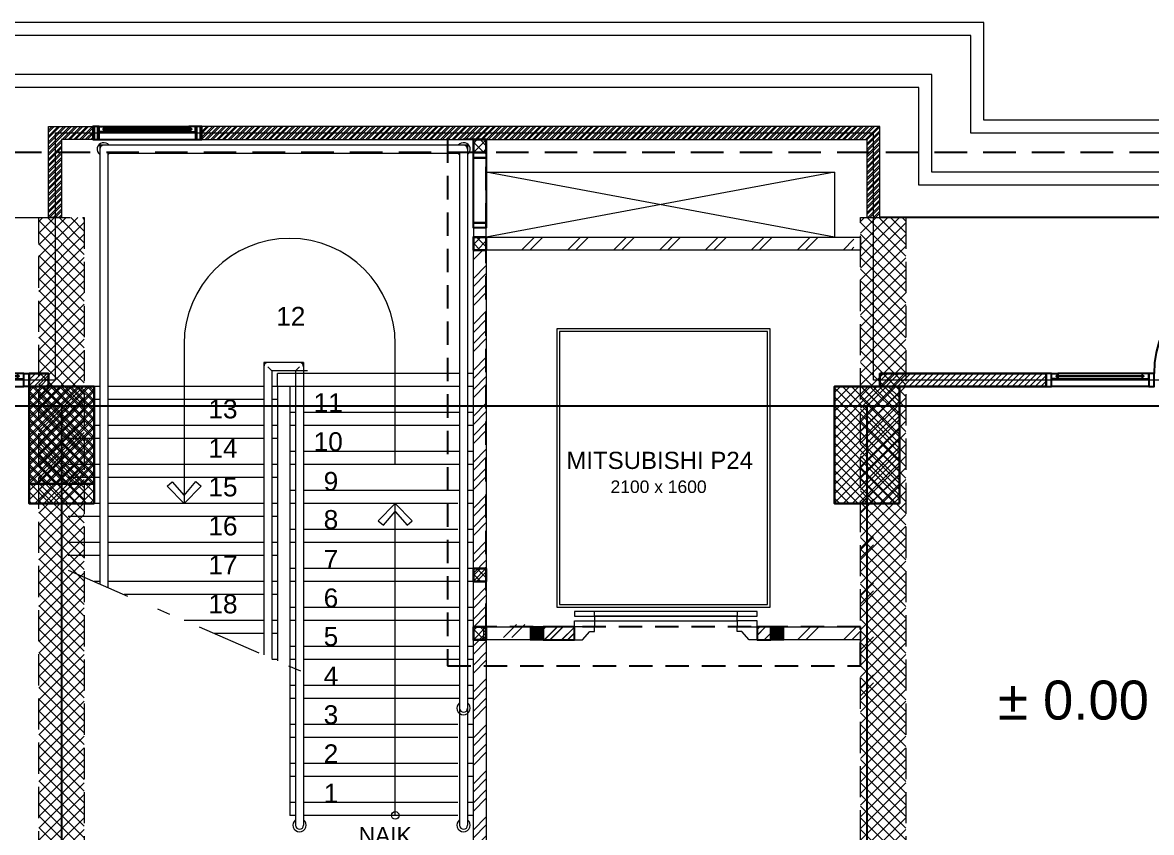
# Model space of a CAD drawing. Header units: inches. Extents: x -1 to 125, y -2 to 87.
# Drawn here: x 21.2 to 29.89, y 69.44 to 75.67 of the extents above; entities that cross this region are included whole.
import ezdxf
from ezdxf.enums import TextEntityAlignment as Align

# ---------------------------------------------------------------- set-up
doc = ezdxf.new("R2010")
doc.units = ezdxf.units.IN
doc.header["$MEASUREMENT"] = 0
for name, pattern in [('$0$HIDDEN', [0.375, 0.25, -0.125]), ('ACAD_ISO02W100', [15, 12, -3]), ('DASHDOT', [1, 0.5, -0.25, 0, -0.25])]:
    doc.linetypes.add(name, pattern=pattern)
doc.layers.get('defpoints').update_dxf_attribs({"color": 1})
for name, color, linetype, lineweight in [('ars', 11, 'Continuous', 0), ('ars @ 1', 11, 'Continuous', 0), ('ARSIR @ 1', 31, 'Continuous', 5), ('ARSIR KOLOM @ 1', 8, 'Continuous', 13), ('KOL', 1, 'Continuous', 30), ('KOLOM', 4, 'Continuous', 9), ('lan', 7, 'Continuous', 15), ('LIFT', 15, 'Continuous', 15), ('NOT', 7, 'Continuous', 20), ('SANITAIR', 15, 'Continuous', 9), ('Stair', 7, 'Continuous', 15), ('tem', 5, 'Continuous', 20)]:
    doc.layers.add(name, color=color, linetype=linetype, lineweight=lineweight)
doc.layers.add('as', color=1, linetype='Continuous', plot=False)
doc.layers.add('dinding', color=3, linetype='Continuous')
doc.layers.add('Kusen', color=30, linetype='Continuous')
doc.layers.add('POLYLINE TPAK', color=4, linetype='Continuous', lineweight=20, plot=False)
doc.styles.add('RM25', font='arial.ttf')
doc.styles.get("Standard").update_dxf_attribs({"font": 'arial.ttf'})
pattern_1 = [(225, (0.55, -51.300008), (0.022097087, -0.022097087), [])]

# ---------------------------------------------------------------- blocks, each defined once
blk = doc.blocks.new('P.80')
at = {"layer": 'Kusen'}
for points in [[(-69.8094, -74.8368), (-69.7694, -74.8368), (-69.7694, -74.0368), (-69.8094, -74.0368)], [(-70.6094, -74.9368), (-70.5694, -74.9368), (-70.5694, -74.8368), (-70.6094, -74.8368)], [(-69.7694, -74.9368), (-69.7294, -74.9368), (-69.7294, -74.8368), (-69.7694, -74.8368)]]:
    blk.add_lwpolyline(points, close=True, dxfattribs=at)
blk.add_arc((-69.7694, -74.8368), 0.8, 90, 180, dxfattribs=at)
blk = doc.blocks.new('k3')
at = {"layer": 'ars'}
h = blk.add_hatch(dxfattribs=at)
h.set_pattern_fill('_USER', color=256, scale=0.05, angle=45, double=1, pattern_type=0)
h.set_pattern_definition([(45, (0, -5.05), (-0.03535534, 0.03535534), []), (135, (0, -5.05), (-0.03535534, -0.03535534), [])])
h.paths.add_polyline_path([(-0.25, -0.45), (0.25, -0.45), (0.25, 0.45), (-0.25, 0.45)])
at = {"layer": 'KOL'}
blk.add_lwpolyline([(-0.25, -0.45), (0.25, -0.45), (0.25, 0.45), (-0.25, 0.45)], close=True, dxfattribs=at)
blk = doc.blocks.new('T. J2')
at = {"layer": 'Kusen'}
for p, q in [((-0.3692, 0.1), (0.2808, 0.1)), ((-0.4192, 0), (0.3308, 0)), ((0.2808, 0.06), (-0.3692, 0.06))]:
    blk.add_line(p, q, dxfattribs=at)
for points in [[(-0.4592, 0), (-0.4192, 0), (-0.4192, 0.1), (-0.4592, 0.1)], [(0.3308, 0), (0.3708, 0), (0.3708, 0.1), (0.3308, 0.1)]]:
    blk.add_lwpolyline(points, close=True, dxfattribs=at)
for points in [[(-0.3692, 0.0775), (-0.3692, 0.06), (-0.4192, 0.06), (-0.4192, 0.1), (-0.3692, 0.1), (-0.3692, 0.0825), (-0.3792, 0.0825), (-0.3792, 0.0775), (-0.3692, 0.0775)], [(0.2808, 0.0775), (0.2808, 0.06), (0.3308, 0.06), (0.3308, 0.1), (0.2808, 0.1), (0.2808, 0.0825), (0.2908, 0.0825), (0.2908, 0.0775), (0.2808, 0.0775)]]:
    blk.add_lwpolyline(points, dxfattribs=at)
at = {"layer": 'Kusen', "color": 141}
blk.add_lwpolyline([(-0.3792, 0.0775), (0.2908, 0.0775), (0.2908, 0.0825), (-0.3792, 0.0825)], close=True, dxfattribs=at)
blk = doc.blocks.new('BV 241')
at = {"layer": 'Kusen'}
for p, q in [((-1.115, 0.1), (-0.465, 0.1)), ((0.325, 0.1), (-0.325, 0.1)), ((1.115, 0.1), (0.465, 0.1)), ((-0.415, 0), (-1.165, 0)), ((-0.465, 0.06), (-1.115, 0.06)), ((-0.375, 0), (0.375, 0)), ((-0.325, 0.06), (0.325, 0.06)), ((0.465, 0.06), (1.115, 0.06)), ((0.415, 0), (1.165, 0))]:
    blk.add_line(p, q, dxfattribs=at)
for points in [[(-1.205, 0), (-1.165, 0), (-1.165, 0.1), (-1.205, 0.1)], [(-0.375, 0), (-0.415, 0), (-0.415, 0.1), (-0.375, 0.1)], [(0.415, 0), (0.375, 0), (0.375, 0.1), (0.415, 0.1)], [(1.205, 0), (1.165, 0), (1.165, 0.1), (1.205, 0.1)]]:
    blk.add_lwpolyline(points, close=True, dxfattribs=at)
for points in [[(-1.115, 0.0775), (-1.115, 0.06), (-1.165, 0.06), (-1.165, 0.1), (-1.115, 0.1), (-1.115, 0.0825), (-1.125, 0.0825), (-1.125, 0.0775), (-1.115, 0.0775)], [(-0.465, 0.0775), (-0.465, 0.06), (-0.415, 0.06), (-0.415, 0.1), (-0.465, 0.1), (-0.465, 0.0825), (-0.455, 0.0825), (-0.455, 0.0775), (-0.465, 0.0775)], [(-0.325, 0.0775), (-0.325, 0.06), (-0.375, 0.06), (-0.375, 0.1), (-0.325, 0.1), (-0.325, 0.0825), (-0.335, 0.0825), (-0.335, 0.0775), (-0.325, 0.0775)], [(0.325, 0.0775), (0.325, 0.06), (0.375, 0.06), (0.375, 0.1), (0.325, 0.1), (0.325, 0.0825), (0.335, 0.0825), (0.335, 0.0775), (0.325, 0.0775)], [(0.465, 0.0775), (0.465, 0.06), (0.415, 0.06), (0.415, 0.1), (0.465, 0.1), (0.465, 0.0825), (0.455, 0.0825), (0.455, 0.0775), (0.465, 0.0775)], [(1.115, 0.0775), (1.115, 0.06), (1.165, 0.06), (1.165, 0.1), (1.115, 0.1), (1.115, 0.0825), (1.125, 0.0825), (1.125, 0.0775), (1.115, 0.0775)]]:
    blk.add_lwpolyline(points, dxfattribs=at)
at = {"layer": 'Kusen', "color": 141}
for points in [[(-1.125, 0.0775), (-0.455, 0.0775), (-0.455, 0.0825), (-1.125, 0.0825)], [(0.335, 0.0775), (-0.335, 0.0775), (-0.335, 0.0825), (0.335, 0.0825)], [(1.125, 0.0775), (0.455, 0.0775), (0.455, 0.0825), (1.125, 0.0825)]]:
    blk.add_lwpolyline(points, close=True, dxfattribs=at)
blk = doc.blocks.new("k3'")
at = {"layer": 'ars'}
h = blk.add_hatch(dxfattribs=at)
h.set_pattern_fill('_USER', color=256, scale=0.05, angle=45, double=1, pattern_type=0)
h.set_pattern_definition([(45, (0, -4.975), (-0.03535534, 0.03535534), []), (135, (0, -4.975), (-0.03535534, -0.03535534), [])])
h.paths.add_polyline_path([(-0.25, -0.375), (0.25, -0.375), (0.25, 0.375), (-0.25, 0.375)])
at = {"layer": 'KOL'}
blk.add_lwpolyline([(-0.25, -0.375), (0.25, -0.375), (0.25, 0.375), (-0.25, 0.375)], close=True, dxfattribs=at)
blk = doc.blocks.new('P.SHAFT')
for points in [[(-0.05, 0.54), (-0.05, 0.58), (0.05, 0.58), (0.05, 0.54)], [(-0.05, 0.04), (-0.05, 0.54), (0.05, 0.54), (0.05, 0.04)], [(-0.05, 0), (-0.05, 0.04), (0.05, 0.04), (0.05, 0)]]:
    blk.add_lwpolyline(points, close=True)
blk = doc.blocks.new('K 10.10')
at = {"layer": 'ars'}
h = blk.add_hatch(dxfattribs=at)
h.set_pattern_fill('_USER', color=256, scale=0.05, angle=45, double=1, pattern_type=0)
h.set_pattern_definition([(45, (0, 0), (-0.035355339, 0.035355339), []), (135, (0, 0), (-0.035355339, -0.035355339), [])])
h.paths.add_polyline_path([(1560.5383, 1380.4069), (1560.6383, 1380.4069), (1560.6383, 1380.5069), (1560.5383, 1380.5069)])
at = {"layer": 'KOL'}
blk.add_lwpolyline([(1560.5383, 1380.4069), (1560.6383, 1380.4069), (1560.6383, 1380.5069), (1560.5383, 1380.5069)], close=True, dxfattribs=at)
blk = doc.blocks.new('KLOPRAK-10')
at = {"layer": 'ARSIR KOLOM @ 1'}
blk.add_hatch(color=256, dxfattribs=at).paths.add_polyline_path([(390.0148, -20.5752), (390.1148, -20.5752), (390.1148, -20.4752), (390.0148, -20.4752)])
at = {"layer": 'as'}
blk.add_line((390.1148, -20.4752), (390.0148, -20.5752), dxfattribs=at)
blk.add_lwpolyline([(390.0148, -20.4752), (390.1148, -20.5752)], dxfattribs=at)
at = {"layer": 'KOLOM'}
blk.add_lwpolyline([(390.0148, -20.5752), (390.1148, -20.5752), (390.1148, -20.4752), (390.0148, -20.4752)], close=True, dxfattribs=at)
blk = doc.blocks.new('T.DAR')
at = {"layer": 'ars'}
h = blk.add_hatch(dxfattribs=at)
h.set_pattern_fill('ANSI31', color=256, scale=0.25, style=0)
h.set_pattern_definition(pattern_1)
h.paths.add_polyline_path([(0.2, 7), (0.3, 7), (0.3, 7.6), (0.55, 7.6), (0.55, 7.7), (0.2, 7.7)])
h = blk.add_hatch(dxfattribs=at)
h.set_pattern_fill('ANSI31', color=256, scale=0.25, style=0)
h.set_pattern_definition(pattern_1)
edge = h.paths.add_edge_path()
edge.add_line((0.2, 7), (0.2, 7.7))
edge.add_line((0.2, 7.7), (0.55, 7.7))
edge.add_line((0.55, 7.7), (0.55, 7.6))
edge.add_line((0.55, 7.6), (0.3, 7.6))
edge.add_line((0.3, 7.6), (0.3, 7))
edge.add_line((0.3, 7), (0.2, 7))
h = blk.add_hatch(dxfattribs=at)
h.set_pattern_fill('ANSI31', color=256, scale=0.25, style=0)
h.set_pattern_definition([(225, (6.599998, -51.300008), (0.022097087, -0.022097087), [])])
h.paths.add_polyline_path([(6.5, 7), (6.6, 7), (6.6, 7.7), (1.38, 7.7), (1.38, 7.6), (6.5, 7.6)])
h = blk.add_hatch(dxfattribs=at)
h.set_pattern_fill('ANSI37', color=256, scale=0.02, style=0)
h.set_pattern_definition([(45, (268.691906, -190.19392), (-0.044901281, 0.044901281), []), (135, (268.691906, -190.19392), (-0.044901281, -0.044901281), [])])
h.paths.add_polyline_path([(0.475, 0), (0.125, 0), (0.125, 7), (0.4753, 7)])
h = blk.add_hatch(dxfattribs=at)
h.set_pattern_fill('ANSI37', color=256, scale=0.02, style=0)
h.set_pattern_definition([(45, (6.5, -8e-06), (-0.0449013, 0.0449013), []), (135, (6.5, -8e-06), (-0.0449013, -0.0449013), [])])
h.paths.add_polyline_path([(6.45, 2.2), (6.8, 2.2), (6.8, 7), (6.45, 7)])
h = blk.add_hatch(dxfattribs=at)
h.set_pattern_fill('TEMBOK', color=256, scale=0.25)
h.set_pattern_definition([(45, (6.5, -51.72), (-0.1767767, 0.1767767), []), (45, (6.5625, -51.72), (-0.1767767, 0.1767767), [])])
h.paths.add_polyline_path([(6.55, 3.17), (6.45, 3.17), (6.45, 4.95), (6.55, 4.95)])
h = blk.add_hatch(dxfattribs=at)
h.set_pattern_fill('TEMBOK', color=256, scale=0.25)
h.set_pattern_definition([(45, (0.71143, -49.94), (-0.1767767, 0.1767767), []), (45, (0.77393, -49.94), (-0.1767767, 0.1767767), [])])
h.paths.add_polyline_path([(5.8614, 3.75), (6.45, 3.75), (6.45, 3.85), (5.8614, 3.85)])
at = {"layer": 'ars @ 1'}
h = blk.add_hatch(dxfattribs=at)
h.set_pattern_fill('TEMBOK', color=256, scale=0.25)
h.set_pattern_definition([(45, (33.3, 5.805), (-0.1767767, 0.1767767), []), (45, (33.3625, 5.805), (-0.1767767, 0.1767767), [])])
h.paths.add_polyline_path([(6.4, 6.85), (6.4, 6.75), (3.6622, 6.75), (3.6622, 6.85)])
h = blk.add_hatch(dxfattribs=at)
h.set_pattern_fill('TEMBOK', color=256, scale=0.25)
h.set_pattern_definition([(45, (1583.11878, -452.5532), (-0.176776695, 0.176776695), []), (45, (1583.18128, -452.5532), (-0.176776695, 0.176776695), [])])
h.paths.add_polyline_path([(3.57, 1.2), (3.47, 1.2), (3.47, 6.75), (3.57, 6.75)])
at = {"layer": 'ARSIR @ 1'}
h = blk.add_hatch(dxfattribs=at)
h.set_pattern_fill('ANSI32', color=256, scale=0.01, style=0, double=1)
h.set_pattern_definition([(45, (0.79921, 3.74999), (0.067352, -0.067352), []), (45, (0.79921, 3.79489), (0.067352, -0.067352), [])])
h.paths.add_polyline_path([(4.0064, 3.85), (4.0064, 3.75), (4.249, 3.75), (4.249, 3.85)])
h = blk.add_hatch(dxfattribs=at)
h.set_pattern_fill('ANSI32', color=256, scale=0.01, style=0, double=1)
h.set_pattern_definition([(45, (2.49209, 3.74999), (0.067352, -0.067352), []), (45, (2.49209, 3.79489), (0.067352, -0.067352), [])])
h.paths.add_polyline_path([(5.6547, 3.85), (5.6547, 3.75), (5.7614, 3.75), (5.7614, 3.85)])
at = {"layer": 'defpoints', "color": 3, "linetype": 'ACAD_ISO02W100', "ltscale": 0.015}
blk.add_lwpolyline([(6.45, 3.55), (6.45, 3.85), (3.57, 3.85), (3.57, 7.6), (3.57, 7.6), (3.27, 7.6), (3.27, 3.55), (6.45, 3.55)], dxfattribs=at)
at = {"layer": 'dinding'}
for points in [[(4.0064, 3.85), (4.0064, 3.75), (4.249, 3.75), (4.249, 3.85)], [(5.6547, 3.85), (5.6547, 3.75), (5.7614, 3.75), (5.7614, 3.85)]]:
    blk.add_lwpolyline(points, close=True, dxfattribs=at)
at = {"layer": 'KOLOM', "linetype": 'ACAD_ISO02W100', "ltscale": 0.02}
for points in [[(0.475, 0), (0.125, 0), (0.1251, 7), (0.4751, 7)], [(6.8, 2.2), (6.45, 2.2), (6.45, 7), (6.8, 7)]]:
    blk.add_lwpolyline(points, close=True, dxfattribs=at)
at = {"layer": 'lan', "linetype": 'Continuous'}
for p, q in [((3.57, 7.35), (6.25, 7.35)), ((6.25, 7.35), (6.25, 6.85))]:
    blk.add_line(p, q, dxfattribs=at)
for points in [[(6.25, 7.35), (3.57, 6.85)], [(6.25, 6.85), (3.57, 7.35)]]:
    blk.add_lwpolyline(points, dxfattribs=at)
at = {"layer": 'LIFT'}
for points in [[(4.1139, 4.0029), (5.7539, 4.0029), (5.7539, 6.1429), (4.1139, 6.1429)], [(4.1339, 4.0229), (5.7339, 4.0229), (5.7339, 6.1229), (4.1339, 6.1229)], [(4.249, 3.9323), (5.6547, 3.9323), (5.6547, 3.9676), (4.249, 3.9676)], [(4.249, 3.9323), (4.4018, 3.9323), (4.4018, 3.9676), (4.249, 3.9676)], [(4.4018, 3.897), (5.5018, 3.897), (5.5018, 3.9323), (4.4018, 3.9323)], [(5.5018, 3.9323), (5.6547, 3.9323), (5.6547, 3.9676), (5.5018, 3.9676)], [(4.4018, 3.85), (4.249, 3.85), (4.249, 3.897), (4.4018, 3.897)], [(5.5018, 3.85), (5.6547, 3.85), (5.6547, 3.897), (5.5018, 3.897)]]:
    blk.add_lwpolyline(points, close=True, dxfattribs=at)
for points in [[(4.249, 3.85), (4.249, 3.75), (4.3092, 3.75), (4.3666, 3.8147), (4.4018, 3.8147), (4.4018, 3.85), (4.249, 3.85)], [(5.6547, 3.85), (5.6547, 3.75), (5.5945, 3.75), (5.5371, 3.8147), (5.5018, 3.8147), (5.5018, 3.85), (5.6547, 3.85)]]:
    blk.add_lwpolyline(points, dxfattribs=at)
at = {"layer": 'tem'}
blk.add_lwpolyline([(0.2, 7), (0.2, 7.7), (0.55, 7.7), (0.55, 7.6), (0.3, 7.6), (0.3, 7), (0.2, 7)], dxfattribs=at)
blk.add_lwpolyline([(0.2, 7), (0.2, 7.7), (0.55, 7.7), (0.55, 7.6), (0.3, 7.6), (0.3, 7), (0.2, 7)], dxfattribs=at)
for points in [[(1.38, 7.7), (1.38, 7.6), (6.5, 7.6), (6.5, 7), (6.6, 7), (6.6, 7.7)], [(3.57, 6.92), (3.47, 6.92), (3.47, 6.85), (3.57, 6.85)], [(6.45, 6.85), (6.45, 6.75), (3.57, 6.75), (3.57, 6.85)], [(3.57, 1.2), (3.47, 1.2), (3.47, 6.75), (3.57, 6.75)], [(3.57, 3.75), (3.57, 3.85), (3.9064, 3.85), (3.9064, 3.75)], [(5.8614, 3.75), (5.8614, 3.85), (6.45, 3.85), (6.45, 3.75)]]:
    blk.add_lwpolyline(points, close=True, dxfattribs=at)
at = {"color": 2}
for p in [(-386.1084, 24.3252), (-384.2534, 24.3252)]:
    blk.add_blockref('KLOPRAK-10', p, dxfattribs=at)
at = {"layer": 'KOL', "xscale": -1, "rotation": 180}
blk.add_blockref("k3'", (0.3, 5.325), dxfattribs=at)
blk.add_blockref("k3'", (0.3, 5.325), dxfattribs=at)
at = {"layer": 'KOLOM', "extrusion": (0, 0, -1), "xscale": -1, "zscale": -1, "rotation": 180}
for p in [(-1564.1083, 1388.0069), (-1564.1083, 1387.2569), (-1564.1083, 1384.2569)]:
    blk.add_blockref('K 10.10', p, dxfattribs=at)
at = {"layer": 'Kusen'}
blk.add_blockref('T. J2', (0.9992, 7.6), dxfattribs=at)
blk.add_blockref('T. J2', (0.9992, 7.6), dxfattribs=at)
at = {"layer": 'Kusen', "color": 2, "rotation": 179.9999772094499}
blk.add_blockref('P.SHAFT', (3.52, 7.5), dxfattribs=at)
blk = doc.blocks.new('A-DAS')
at = {"layer": 'ars'}
h = blk.add_hatch(dxfattribs=at)
h.set_pattern_fill('ANSI31', color=256, scale=0.25, style=0)
h.set_pattern_definition([(225, (-31.35, 1.8), (0.022097087, -0.022097087), [])])
edge = h.paths.add_edge_path()
edge.add_line((-31.6999, 60.1), (-31.7, 60.8))
edge.add_line((-31.7, 60.8), (-31.35, 60.8))
edge.add_line((-31.35, 60.8), (-31.35, 60.7))
edge.add_line((-31.35, 60.7), (-31.6, 60.7))
edge.add_line((-31.6, 60.7), (-31.5999, 60.1))
edge.add_line((-31.5999, 60.1), (-31.6999, 60.1))
h = blk.add_hatch(dxfattribs=at)
h.set_pattern_fill('ANSI31', color=256, scale=0.25, style=0)
h.set_pattern_definition([(225, (-25.300002, 1.8), (0.022097087, -0.022097087), [])])
h.paths.add_polyline_path([(-25.4, 60.1), (-25.3, 60.1), (-25.3, 60.8), (-30.52, 60.8), (-30.52, 60.7), (-25.4, 60.7)])
h = blk.add_hatch(dxfattribs=at)
h.set_pattern_fill('ANSI31', color=256, scale=0.01, style=0)
h.set_pattern_definition([(45, (-47.15, 58.8), (-0.02245064, 0.02245064), [])])
h.paths.add_polyline_path([(-31.85, 58.8), (-31.7, 58.8), (-31.7, 58.9), (-31.85, 58.9)])
h = blk.add_hatch(dxfattribs=at)
h.set_pattern_fill('ANSI31', color=256, scale=0.25, angle=180, style=0)
h.set_pattern_definition([(225, (-513.018732, 385.874583), (0.0220970869, -0.0220970869), [])])
h.paths.add_polyline_path([(-24.02, 58.8), (-24.02, 58.9), (-25.3, 58.9), (-25.3, 58.8)])
at = {"layer": 'ars @ 1'}
h = blk.add_hatch(dxfattribs=at)
h.set_pattern_fill('TEMBOK', color=256, scale=0.25)
h.set_pattern_definition([(45, (1551.21878, -399.4532), (-0.176776695, 0.176776695), []), (45, (1551.28128, -399.4532), (-0.176776695, 0.176776695), [])])
h.paths.add_polyline_path([(-28.33, 54.3), (-28.43, 54.3), (-28.43, 59.85), (-28.33, 59.85)])
h = blk.add_hatch(dxfattribs=at)
h.set_pattern_fill('TEMBOK', color=256, scale=0.25)
h.set_pattern_definition([(45, (1551.31095, -398.1132), (-0.176776695, 0.176776695), []), (45, (1551.37345, -398.1132), (-0.176776695, 0.176776695), [])])
h.paths.add_polyline_path([(-28.2378, 56.87), (-28.2378, 56.97), (-27.9936, 56.97), (-27.9936, 56.87)])
at = {"layer": 'ARSIR @ 1'}
h = blk.add_hatch(dxfattribs=at)
h.set_pattern_fill('ANSI32', color=256, scale=0.01, style=0, double=1)
h.set_pattern_definition([(45, (-31.10079, 56.85), (0.067352, -0.067352), []), (45, (-31.10079, 56.8949), (0.067352, -0.067352), [])])
h.paths.add_polyline_path([(-27.8936, 56.95), (-27.8936, 56.85), (-27.651, 56.85), (-27.651, 56.95)])
h = blk.add_hatch(dxfattribs=at)
h.set_pattern_fill('ANSI32', color=256, scale=0.01, style=0, double=1)
h.set_pattern_definition([(45, (-29.40791, 56.85), (0.067352, -0.067352), []), (45, (-29.40791, 56.8949), (0.067352, -0.067352), [])])
h.paths.add_polyline_path([(-26.2453, 56.95), (-26.2453, 56.85), (-26.1386, 56.85), (-26.1386, 56.95)])
blk.add_lwpolyline([(24.1, 60.1), (-25.3, 60.1)])
at = {"layer": 'ars'}
for p, q in [((-31.3062, 60.6562), (-31.3062, 57.2811)), ((-28.4738, 60.6562), (-31.3062, 60.6562)), ((-28.4738, 60.6563), (-28.4738, 57.5175)), ((-31.2437, 60.5937), (-31.2437, 57.254)), ((-28.5363, 60.5937), (-31.2437, 60.5937)), ((-28.5363, 60.5938), (-28.5363, 57.5445)), ((-31.3062, 60.4062), (-31.3062, 57.2811)), ((-28.4738, 60.4062), (-28.4738, 55.425)), ((-31.2437, 60.3437), (-31.2437, 57.254)), ((-28.5363, 60.3437), (-28.5363, 55.425)), ((-29.7363, 58.9837), (-30.0437, 58.9837)), ((-30.0437, 58.9837), (-30.0437, 56.7346)), ((-30.0437, 58.9525), (-30.0437, 56.7346)), ((-29.7675, 58.9837), (-30.0125, 58.9837)), ((-29.7066, 58.9212), (-29.9812, 58.9212)), ((-29.9812, 58.9212), (-29.9812, 56.7075)), ((-29.7988, 58.9212), (-29.9812, 58.9212)), ((-29.9812, 58.9212), (-29.9812, 56.7075)), ((-29.7988, 58.9212), (-29.7988, 55.425)), ((-29.7988, 58.9212), (-29.7988, 58.5324)), ((-29.7363, 58.9837), (-29.7363, 55.425)), ((-29.7363, 58.9525), (-29.7363, 58.5053)), ((-29.9375, 58.8), (-29.9375, 58.9)), ((-29.7066, 58.9), (-29.9375, 58.9)), ((-29.9375, 58.8), (-29.9375, 58.9)), ((-28.5484, 58.9), (-29.7363, 58.9)), ((-28.5363, 58.9), (-29.7363, 58.9)), ((-28.43, 58.9), (-28.4738, 58.9)), ((-28.43, 58.9), (-28.4738, 58.9)), ((-31.3062, 58.7), (-31.35, 58.7)), ((-31.3062, 58.7), (-31.35, 58.7)), ((-30.0437, 58.7), (-31.2437, 58.7)), ((-30.0437, 58.7), (-31.2437, 58.7)), ((-29.9375, 58.7), (-29.9812, 58.7)), ((-29.9375, 58.7), (-29.9812, 58.7)), ((-29.7988, 58.6), (-29.8425, 58.6)), ((-29.7988, 58.6), (-29.8425, 58.6)), ((-28.5484, 58.6), (-29.7363, 58.6)), ((-28.5363, 58.6), (-29.7363, 58.6)), ((-28.43, 58.6), (-28.4738, 58.6)), ((-28.43, 58.6), (-28.4738, 58.6)), ((-31.3062, 58.4), (-31.55, 58.4)), ((-31.3062, 58.4), (-31.35, 58.4)), ((-30.0437, 58.4), (-31.2437, 58.4)), ((-30.0437, 58.4), (-31.2437, 58.4)), ((-29.9375, 58.4), (-29.9812, 58.4)), ((-29.9375, 58.4), (-29.9812, 58.4)), ((-29.7988, 58.3), (-29.8425, 58.3)), ((-29.7988, 58.2324), (-29.7988, 56.3562)), ((-28.5484, 58.3), (-29.7363, 58.3)), ((-28.5363, 58.3), (-29.3541, 58.3)), ((-28.43, 58.3), (-28.4738, 58.3)), ((-28.43, 58.3), (-28.4738, 58.3)), ((-29.7363, 58.2053), (-29.7363, 56.325)), ((-31.3062, 58.1), (-31.55, 58.1)), ((-31.3062, 58.1), (-31.35, 58.1)), ((-30.0437, 58.1), (-31.2437, 58.1)), ((-30.0437, 58.1), (-31.2437, 58.1)), ((-29.9375, 58.1), (-29.9812, 58.1)), ((-29.9375, 58.1), (-29.9812, 58.1)), ((-29.7988, 58), (-29.8425, 58)), ((-29.7988, 58), (-29.8425, 58)), ((-28.5484, 58), (-29.7363, 58)), ((-29.2619, 58), (-29.7363, 58)), ((-28.5363, 58), (-28.5488, 58)), ((-28.43, 58), (-28.4738, 58)), ((-28.43, 58), (-28.4738, 58)), ((-31.3062, 57.8), (-31.55, 57.8)), ((-31.3062, 57.8), (-31.55, 57.8)), ((-30.0437, 57.8), (-31.2437, 57.8)), ((-30.0437, 57.8), (-31.2437, 57.8)), ((-29.9375, 57.8), (-29.9812, 57.8)), ((-29.9375, 57.8), (-29.9812, 57.8)), ((-29.7988, 57.7), (-29.8425, 57.7)), ((-29.7988, 57.7), (-29.8425, 57.7)), ((-28.5484, 57.7), (-29.7363, 57.7)), ((-28.5688, 57.7), (-29.7363, 57.7)), ((-28.5363, 57.6945), (-28.5363, 56.325)), ((-28.43, 57.7), (-28.4738, 57.7)), ((-28.4738, 57.6675), (-28.4738, 56.325)), ((-31.3062, 57.5), (-31.55, 57.5)), ((-31.3062, 57.5), (-31.55, 57.5)), ((-30.0437, 57.5), (-31.2437, 57.5)), ((-30.0437, 57.5), (-31.2437, 57.5)), ((-29.9375, 57.5), (-29.9812, 57.5)), ((-29.9375, 57.5), (-29.9812, 57.5)), ((-29.7988, 57.4), (-29.8425, 57.4)), ((-29.7988, 57.4), (-29.8425, 57.4)), ((-28.5484, 57.4), (-29.7363, 57.4)), ((-28.5363, 57.4), (-29.7363, 57.4)), ((-28.43, 57.4), (-28.4738, 57.4)), ((-28.43, 57.4), (-28.4738, 57.4)), ((-30.0437, 57.2), (-31.119, 57.2)), ((-30.0437, 57.2), (-31.119, 57.2)), ((-29.9375, 57.2), (-29.9812, 57.2)), ((-29.9375, 57.2), (-29.9812, 57.2)), ((-29.7988, 57.1), (-29.8425, 57.1)), ((-29.7988, 57.1), (-29.8425, 57.1)), ((-28.5484, 57.1), (-29.7363, 57.1)), ((-28.5363, 57.1), (-29.7363, 57.1)), ((-28.43, 57.1), (-28.4738, 57.1)), ((-28.43, 57.1), (-28.4738, 57.1)), ((-30.0437, 56.9), (-30.4259, 56.9)), ((-30.0437, 56.9), (-30.4259, 56.9)), ((-29.9375, 56.9), (-29.9812, 56.9)), ((-29.9375, 56.9), (-29.9812, 56.9)), ((-29.7988, 56.8), (-29.8425, 56.8)), ((-29.7988, 56.8), (-29.8425, 56.8)), ((-28.5484, 56.8), (-29.7363, 56.8)), ((-28.5363, 56.8), (-29.7363, 56.8)), ((-28.43, 56.8), (-28.4738, 56.8)), ((-28.43, 56.8), (-28.4738, 56.8)), ((-29.7988, 56.5), (-29.8425, 56.5)), ((-29.7988, 56.5), (-29.8425, 56.5)), ((-28.5484, 56.5), (-29.7363, 56.5)), ((-28.5363, 56.5), (-29.7363, 56.5)), ((-28.43, 56.5), (-28.4738, 56.5)), ((-28.43, 56.5), (-28.4738, 56.5)), ((-29.7988, 56.2), (-29.8425, 56.2)), ((-28.5484, 56.2), (-29.7363, 56.2)), ((-28.43, 56.2), (-28.4738, 56.2)), ((-29.7988, 55.9), (-29.8425, 55.9)), ((-28.5484, 55.9), (-29.7363, 55.9)), ((-28.43, 55.9), (-28.4738, 55.9)), ((-29.7988, 55.6), (-29.8425, 55.6)), ((-28.5484, 55.6), (-29.7363, 55.6)), ((-28.43, 55.6), (-28.4738, 55.6))]:
    blk.add_line(p, q, dxfattribs=at)
for points in [[(-29.9812, 58.9212), (-30.0125, 58.9525)], [(-29.7988, 58.9212), (-29.7675, 58.9525)]]:
    blk.add_lwpolyline(points, dxfattribs=at)
for centre, radius, start, end in [((-31.275, 60.625), 0.0512, 37.57187, 232.42813), ((-31.275, 60.625), 0.0512, 37.57187, 232.42813), ((-31.275, 60.625), 0.0312, 90, 180), ((-31.275, 60.625), 0.0312, 90, 180), ((-28.505, 60.625), 0.0512, 307.57187, 142.42813), ((-28.505, 60.625), 0.0512, 307.57187, 142.42813), ((-28.505, 60.625), 0.0312, 0, 90), ((-28.505, 60.625), 0.0312, 0, 90), ((-31.275, 60.625), 0.0512, 307.57187, 322.42813), ((-31.275, 60.625), 0.0512, 307.57187, 322.42813), ((-28.505, 60.625), 0.0512, 217.57187, 232.42813), ((-28.505, 60.625), 0.0512, 217.57187, 232.42813), ((-30.0125, 58.9525), 0.0312, 90, 180), ((-29.7675, 58.9525), 0.0312, 0, 90), ((-28.505, 56.325), 0.0512, 127.57187, 52.42813), ((-28.505, 56.325), 0.0312, 180, 0), ((-29.7675, 55.425), 0.0512, 127.57187, 52.42813), ((-28.505, 55.425), 0.0512, 127.57187, 52.42813), ((-29.7675, 55.425), 0.0312, 180, 0), ((-28.505, 55.425), 0.0312, 180, 0)]:
    blk.add_arc(centre, radius, start, end, dxfattribs=at)
at = {"layer": 'as', "linetype": '$0$HIDDEN'}
blk.add_line((-4.3797, 60.6), (-37.35, 60.6), dxfattribs=at)
at = {"layer": 'as'}
for p, q in [((-37.8, 58.65), (36.6, 58.65)), ((-31.6, 58.65), (-31.6, 45.55)), ((-25.4, 58.65), (-25.4, 45.55))]:
    blk.add_line(p, q, dxfattribs=at)
at = {"layer": 'dinding'}
for points in [[(-27.8936, 56.95), (-27.8936, 56.85), (-27.651, 56.85), (-27.651, 56.95)], [(-26.2453, 56.95), (-26.2453, 56.85), (-26.1386, 56.85), (-26.1386, 56.95)]]:
    blk.add_lwpolyline(points, close=True, dxfattribs=at)
at = {"layer": 'KOL'}
for points in [[(-31.85, 58.8), (-31.7, 58.8), (-31.7, 58.9), (-31.85, 58.9)], [(-25.3, 58.8), (-24.02, 58.8), (-24.02, 58.9), (-25.3, 58.9)]]:
    blk.add_lwpolyline(points, close=True, dxfattribs=at)
at = {"layer": 'Kusen'}
for p, q in [((-23.28, 58.9), (-23.93, 58.9)), ((-23.93, 58.86), (-23.28, 58.86)), ((-23.23, 58.8), (-23.98, 58.8))]:
    blk.add_line(p, q, dxfattribs=at)
blk.add_lwpolyline([(-23.98, 58.9), (-24.02, 58.9), (-24.02, 58.8), (-23.98, 58.8)], close=True, dxfattribs=at)
for points in [[(-23.93, 58.8775), (-23.93, 58.86), (-23.98, 58.86), (-23.98, 58.9), (-23.93, 58.9), (-23.93, 58.8825), (-23.94, 58.8825), (-23.94, 58.8775), (-23.93, 58.8775)], [(-23.28, 58.8775), (-23.28, 58.86), (-23.23, 58.86), (-23.23, 58.9), (-23.28, 58.9), (-23.28, 58.8825), (-23.27, 58.8825), (-23.27, 58.8775), (-23.28, 58.8775)]]:
    blk.add_lwpolyline(points, dxfattribs=at)
at = {"layer": 'Kusen', "color": 141}
blk.add_lwpolyline([(-23.27, 58.8775), (-23.94, 58.8775), (-23.94, 58.8825), (-23.27, 58.8825)], close=True, dxfattribs=at)
at = {"layer": 'lan', "linetype": 'Continuous'}
for p, q in [((-28.33, 60.45), (-25.65, 60.45)), ((-28.2378, 60.45), (-25.65, 60.45)), ((-25.65, 60.45), (-25.65, 59.95)), ((-25.65, 60.45), (-25.65, 59.95))]:
    blk.add_line(p, q, dxfattribs=at)
at = {"layer": 'lan'}
for p, q in [((-37.35, 60.1), (-31.7, 60.1)), ((-30.657, 59.1266), (-30.657, 57.9)), ((-29.0309, 58.2), (-29.0309, 59.1266)), ((-31.3062, 58.8), (-31.35, 58.8)), ((-31.3062, 58.8), (-31.35, 58.8)), ((-30.0437, 58.8), (-31.2437, 58.8)), ((-30.0437, 58.8), (-31.2437, 58.8)), ((-29.7066, 58.8), (-29.9812, 58.8)), ((-29.7066, 58.8), (-29.9812, 58.8)), ((-29.9375, 58.8), (-29.9812, 58.8)), ((-29.9375, 58.8), (-29.9375, 56.6886)), ((-29.9375, 58.8), (-29.9375, 56.6886)), ((-29.8425, 58.8), (-29.8425, 55.5)), ((-29.7988, 58.8), (-29.8425, 58.8)), ((-29.8425, 58.8), (-29.8425, 58.5513)), ((-28.5484, 58.8), (-29.7363, 58.8)), ((-28.5363, 58.8), (-29.7363, 58.8)), ((-28.43, 58.8), (-28.4738, 58.8)), ((-28.43, 58.8), (-28.4738, 58.8)), ((-31.3062, 58.5), (-31.35, 58.5)), ((-31.3062, 58.5), (-31.35, 58.5)), ((-30.0437, 58.5), (-31.2437, 58.5)), ((-30.0437, 58.5), (-31.2437, 58.5)), ((-29.9375, 58.5), (-29.9812, 58.5)), ((-29.9375, 58.5), (-29.9812, 58.5)), ((-29.7988, 58.5), (-29.8425, 58.5)), ((-28.5484, 58.5), (-29.7363, 58.5)), ((-28.5363, 58.5), (-29.7239, 58.5)), ((-28.43, 58.5), (-28.4738, 58.5)), ((-28.43, 58.5), (-28.4738, 58.5)), ((-29.8425, 58.2513), (-29.8425, 56.4)), ((-31.3062, 58.2), (-31.55, 58.2)), ((-31.3062, 58.2), (-31.35, 58.2)), ((-30.0437, 58.2), (-31.2437, 58.2)), ((-30.0437, 58.2), (-31.2437, 58.2)), ((-29.9375, 58.2), (-29.9812, 58.2)), ((-29.9375, 58.2), (-29.9812, 58.2)), ((-29.7988, 58.2), (-29.8425, 58.2)), ((-28.5484, 58.2), (-29.7363, 58.2)), ((-28.5363, 58.2), (-29.123, 58.2)), ((-28.43, 58.2), (-28.4738, 58.2)), ((-28.43, 58.2), (-28.4738, 58.2)), ((-31.3062, 57.9), (-31.55, 57.9)), ((-31.3062, 57.9), (-31.55, 57.9)), ((-30.0437, 57.9), (-31.2437, 57.9)), ((-30.0437, 57.9), (-31.2437, 57.9)), ((-29.9375, 57.9), (-29.9812, 57.9)), ((-29.9375, 57.9), (-29.9812, 57.9)), ((-29.7988, 57.9), (-29.8425, 57.9)), ((-29.7988, 57.9), (-29.8425, 57.9)), ((-28.5484, 57.9), (-29.7363, 57.9)), ((-29.123, 57.9), (-29.7363, 57.9)), ((-29.0309, 55.5), (-29.0309, 57.9)), ((-28.43, 57.9), (-28.4738, 57.9)), ((-28.43, 57.9), (-28.4738, 57.9)), ((-31.3062, 57.6), (-31.55, 57.6)), ((-31.3062, 57.6), (-31.55, 57.6)), ((-30.0437, 57.6), (-31.2437, 57.6)), ((-30.0437, 57.6), (-31.2437, 57.6)), ((-29.9375, 57.6), (-29.9812, 57.6)), ((-29.9375, 57.6), (-29.9812, 57.6)), ((-29.7988, 57.6), (-29.8425, 57.6)), ((-29.7988, 57.6), (-29.8425, 57.6)), ((-28.5484, 57.6), (-29.7363, 57.6)), ((-28.5363, 57.6), (-29.7363, 57.6)), ((-28.43, 57.6), (-28.4738, 57.6)), ((-28.43, 57.6), (-28.4738, 57.6)), ((-31.3062, 57.3), (-31.35, 57.3)), ((-31.3062, 57.3), (-31.35, 57.3)), ((-30.0437, 57.3), (-31.2437, 57.3)), ((-30.0437, 57.3), (-31.2437, 57.3)), ((-29.9375, 57.3), (-29.9812, 57.3)), ((-29.9375, 57.3), (-29.9812, 57.3)), ((-29.7988, 57.3), (-29.8425, 57.3)), ((-29.7988, 57.3), (-29.8425, 57.3)), ((-28.5484, 57.3), (-29.7363, 57.3)), ((-28.5363, 57.3), (-29.7363, 57.3)), ((-28.43, 57.3), (-28.4738, 57.3)), ((-28.43, 57.3), (-28.4738, 57.3)), ((-30.0437, 57), (-30.657, 57)), ((-30.0437, 57), (-30.657, 57)), ((-29.9375, 57), (-29.9812, 57)), ((-29.9375, 57), (-29.9812, 57)), ((-29.7988, 57), (-29.8425, 57)), ((-29.7988, 57), (-29.8425, 57)), ((-28.5484, 57), (-29.7363, 57)), ((-28.5363, 57), (-29.7363, 57)), ((-28.43, 57), (-28.4738, 57)), ((-28.43, 57), (-28.4738, 57)), ((-29.9375, 56.7), (-29.9812, 56.7)), ((-29.7988, 56.7), (-29.8425, 56.7)), ((-29.7988, 56.7), (-29.8425, 56.7)), ((-28.5484, 56.7), (-29.7363, 56.7)), ((-28.5363, 56.7), (-29.7363, 56.7)), ((-28.43, 56.7), (-28.4738, 56.7)), ((-28.43, 56.7), (-28.4738, 56.7)), ((-29.7988, 56.4), (-29.8425, 56.4)), ((-29.7988, 56.4), (-29.8425, 56.4)), ((-28.5484, 56.4), (-29.7363, 56.4)), ((-28.5363, 56.4), (-29.7363, 56.4)), ((-28.43, 56.4), (-28.4738, 56.4)), ((-28.43, 56.4), (-28.4738, 56.4)), ((-29.7988, 56.1), (-29.8425, 56.1)), ((-28.5484, 56.1), (-29.7363, 56.1)), ((-28.43, 56.1), (-28.4738, 56.1)), ((-29.7988, 55.8), (-29.8425, 55.8)), ((-28.5484, 55.8), (-29.7363, 55.8)), ((-28.43, 55.8), (-28.4738, 55.8)), ((-29.7988, 55.5), (-29.8425, 55.5)), ((-28.5484, 55.5), (-29.7363, 55.5)), ((-28.43, 55.5), (-28.4738, 55.5))]:
    blk.add_line(p, q, dxfattribs=at)
at = {"layer": 'lan', "linetype": 'DASHDOT'}
blk.add_line((-31.55, 57.3866), (-29.7239, 56.5961), dxfattribs=at)
at = {"layer": 'lan', "linetype": 'Continuous'}
for points in [[(-25.65, 60.45), (-28.33, 59.95)], [(-25.65, 59.95), (-28.33, 60.45)]]:
    blk.add_lwpolyline(points, dxfattribs=at)
at = {"layer": 'lan', "ltscale": 2}
for points in [[(-30.5656, 58.0679), (-30.5262, 58.0338), (-30.657, 57.9), (-30.7878, 58.0337), (-30.7484, 58.0678), (-30.657, 57.9623), (-30.5656, 58.0679)], [(-28.9395, 57.7321), (-28.9001, 57.7662), (-29.0309, 57.9), (-29.1617, 57.7663), (-29.1223, 57.7322), (-29.0309, 57.8377), (-28.9395, 57.7321)]]:
    blk.add_lwpolyline(points, close=True, dxfattribs=at)
at = {"layer": 'lan'}
blk.add_arc((-29.8439, 59.1266), 0.813, 0, 180, dxfattribs=at)
blk.add_arc((-29.8439, 59.1266), 0.813, 0, 180, dxfattribs=at)
blk.add_arc((-29.8439, 59.1266), 0.813, 0, 180, dxfattribs=at)
at = {"layer": 'LIFT'}
for points in [[(-27.7861, 57.1029), (-26.1461, 57.1029), (-26.1461, 59.2429), (-27.7861, 59.2429)], [(-27.7661, 57.1229), (-26.1661, 57.1229), (-26.1661, 59.2229), (-27.7661, 59.2229)], [(-27.651, 57.0323), (-26.2453, 57.0323), (-26.2453, 57.0676), (-27.651, 57.0676)], [(-27.651, 57.0323), (-27.4982, 57.0323), (-27.4982, 57.0676), (-27.651, 57.0676)], [(-27.4982, 56.997), (-26.3982, 56.997), (-26.3982, 57.0323), (-27.4982, 57.0323)], [(-26.3982, 57.0323), (-26.2453, 57.0323), (-26.2453, 57.0676), (-26.3982, 57.0676)], [(-27.4982, 56.95), (-27.651, 56.95), (-27.651, 56.997), (-27.4982, 56.997)], [(-26.3982, 56.95), (-26.2453, 56.95), (-26.2453, 56.997), (-26.3982, 56.997)]]:
    blk.add_lwpolyline(points, close=True, dxfattribs=at)
for points in [[(-27.651, 56.95), (-27.651, 56.85), (-27.5908, 56.85), (-27.5334, 56.9147), (-27.4982, 56.9147), (-27.4982, 56.95), (-27.651, 56.95)], [(-26.2453, 56.95), (-26.2453, 56.85), (-26.3055, 56.85), (-26.3629, 56.9147), (-26.3982, 56.9147), (-26.3982, 56.95), (-26.2453, 56.95)]]:
    blk.add_lwpolyline(points, dxfattribs=at)
at = {"layer": 'POLYLINE TPAK', "color": 3}
blk.add_lwpolyline([(24.15, 58.85), (-25.35, 58.85), (-25.35, 60.75), (-31.65, 60.75), (-31.65, 58.85), (-38.1, 58.85), (-38.1, 45.35), (-7.15, 45.35), (-7.15, 43.3), (-7.15, 15.95), (-38.1, 15.95), (-38.1, 2.45), (-31.65, 2.45), (-31.65, 0.55), (-25.35, 0.55), (-25.35, 2.45), (24.15, 2.45)], dxfattribs=at)
at = {"layer": 'SANITAIR'}
blk.add_lwpolyline([(-4.3797, 60.85), (-24.5, 60.85), (-24.5, 61.6), (-32.5, 61.6), (-32.5, 60.85), (-37.35, 60.85)], dxfattribs=at)
for points in [[(-4.3797, 60.75), (-24.6, 60.75), (-24.6, 61.5), (-32.4, 61.5), (-32.4, 60.75), (-37.35, 60.75, 0.414214), (-40, 58.1), (-40, 42.05), (-31.9221, 42.05)], [(-4.3797, 60.45), (-24.9, 60.45), (-24.9, 61.2), (-32.1, 61.2), (-32.1, 60.45), (-37.35, 60.45, 0.414214), (-39.7, 58.1), (-39.7, 42.35), (-31.9221, 42.35)], [(-4.3797, 60.35), (-25, 60.35), (-25, 61.1), (-32, 61.1), (-32, 60.35), (-37.35, 60.35, 0.414214), (-39.6, 58.1), (-39.6, 42.45), (-31.9221, 42.45)]]:
    blk.add_lwpolyline(points, format="xyb", dxfattribs=at)
at = {"layer": 'Stair'}
blk.add_circle((-29.0309, 55.5), 0.0296, dxfattribs=at)
at = {"layer": 'tem'}
blk.add_lwpolyline([(-31.6999, 60.1), (-31.7, 60.8), (-31.35, 60.8), (-31.35, 60.7), (-31.6, 60.7), (-31.5999, 60.1), (-31.6999, 60.1)], dxfattribs=at)
blk.add_lwpolyline([(-31.6999, 60.1), (-31.7, 60.8), (-31.35, 60.8), (-31.35, 60.7), (-31.6, 60.7), (-31.5999, 60.1), (-31.6999, 60.1)], dxfattribs=at)
for points in [[(-30.52, 60.8), (-30.52, 60.7), (-25.4, 60.7), (-25.4, 60.1), (-25.3, 60.1), (-25.3, 60.8)], [(-28.33, 60.02), (-28.43, 60.02), (-28.43, 59.95), (-28.33, 59.95)], [(-28.33, 54.3), (-28.43, 54.3), (-28.43, 59.85), (-28.33, 59.85)], [(-28.35, 56.85), (-28.35, 56.95), (-27.9936, 56.95), (-27.9936, 56.85)]]:
    blk.add_lwpolyline(points, close=True, dxfattribs=at)
at = {"color": 2}
blk.add_blockref('KLOPRAK-10', (-418.0084, 77.4252), dxfattribs=at)
at = {"layer": 'defpoints'}
blk.add_blockref('T.DAR', (-31.9, 53.1), dxfattribs=at)
at = {"layer": 'KOL', "xscale": -1}
for p in [(-31.6, 58.35), (-25.4, 58.35)]:
    blk.add_blockref('k3', p, dxfattribs=at)
at = {"layer": 'KOL', "xscale": -1, "rotation": 180}
blk.add_blockref("k3'", (-31.6, 58.425), dxfattribs=at)
blk.add_blockref("k3'", (-31.6, 58.425), dxfattribs=at)
at = {"layer": 'KOLOM', "extrusion": (0, 0, -1), "xscale": -1, "zscale": -1, "rotation": 180}
for p in [(-1532.2083, 1441.1069), (-1532.2083, 1440.3569), (-1532.2083, 1437.8069)]:
    blk.add_blockref('K 10.10', p, dxfattribs=at)
at = {"layer": 'Kusen'}
for name, p in [('T. J2', (-30.9008, 60.7)), ('T. J2', (-30.9008, 60.7)), ('T. J2', (-30.8908, 60.7)), ('T. J2', (-30.8908, 60.7)), ('P.80', (47.3794, 133.7368)), ('BV 241', (-33.055, 58.8))]:
    blk.add_blockref(name, p, dxfattribs=at)
at = {"layer": 'Kusen', "color": 2, "rotation": 179.9999772094499}
blk.add_blockref('P.SHAFT', (-28.38, 60.6), dxfattribs=at)
blk = doc.blocks.new('NOTASI RUANGAN')
for tag, height, p in [('RUANG', 0.275, (0.018, 0.001)), ('ELV', 0.2, (0, -0.421))]:
    blk.add_attdef(tag, text='', height=height).set_placement(p, align=Align.MIDDLE_CENTER)

msp = doc.modelspace()

# ---------------------------------------------------------------- block references
msp.add_blockref('A-DAS', (53.1023, 14.0662))
at = {"layer": 'NOT', "xscale": 0.4808309220817932, "yscale": 0.4808309220817932, "zscale": 0.4808309220818041}
msp.add_blockref('NOTASI RUANGAN', (26.09834, 72.29741), dxfattribs=at).add_auto_attribs({'ELV': '2100 x 1600', 'RUANG': 'MITSUBISHI P24'})

# ---------------------------------------------------------------- texts
at = {"layer": 'NOT', "attachment_point": 1}
for s, width, insert, char_height in [('\\pi0.056192;12', 0.3047155, (23.09837, 73.47894), 0.1448173), ('13', 0.3047155, (22.63232, 72.76562), 0.144817), ('11', 0.3047155, (23.44263, 72.81433), 0.144817), ('10', 0.3047155, (23.44263, 72.51433), 0.144817), ('14', 0.3047155, (22.63232, 72.46289), 0.144817), ('15', 0.3047155, (22.63232, 72.16544), 0.144817), ('9', 0.3047155, (23.52006, 72.2086), 0.14482), ('16', 0.3047155, (22.63232, 71.86544), 0.144817), ('8', 0.3047155, (23.52006, 71.91549), 0.14482), ('7', 0.3047155, (23.52006, 71.60899), 0.14482), ('17', 0.3047155, (22.63232, 71.56544), 0.144817), ('18', 0.3047155, (22.63232, 71.26544), 0.144817), ('6', 0.3047155, (23.52006, 71.31212), 0.14482), ('5', 0.3047155, (23.52006, 71.01514), 0.14482), ('4', 0.3047155, (23.52006, 70.71178), 0.14482), ('\\pi0.7678;± 0.00', 2.6617262, (27.9436, 70.60355), 0.3), ('3', 0.3047155, (23.52006, 70.4139), 0.14482), ('2', 0.3047155, (23.52006, 70.11278), 0.14482), ('1', 0.3047155, (23.52006, 69.80912), 0.14482)]:
    msp.add_mtext_dynamic_manual_height_columns(s, width=width, gutter_width=1, heights=[0], dxfattribs=dict(at, insert=insert, char_height=char_height))
at = {"layer": 'NOT', "insert": (23.76245, 69.35088), "char_height": 0.125, "attachment_point": 7, "style": 'RM25'}
msp.add_mtext_dynamic_manual_height_columns('\\pi0.027505;NAIK', width=0.4489393, gutter_width=1.25, heights=[0], dxfattribs=at)

doc.saveas('drawing.dxf')
